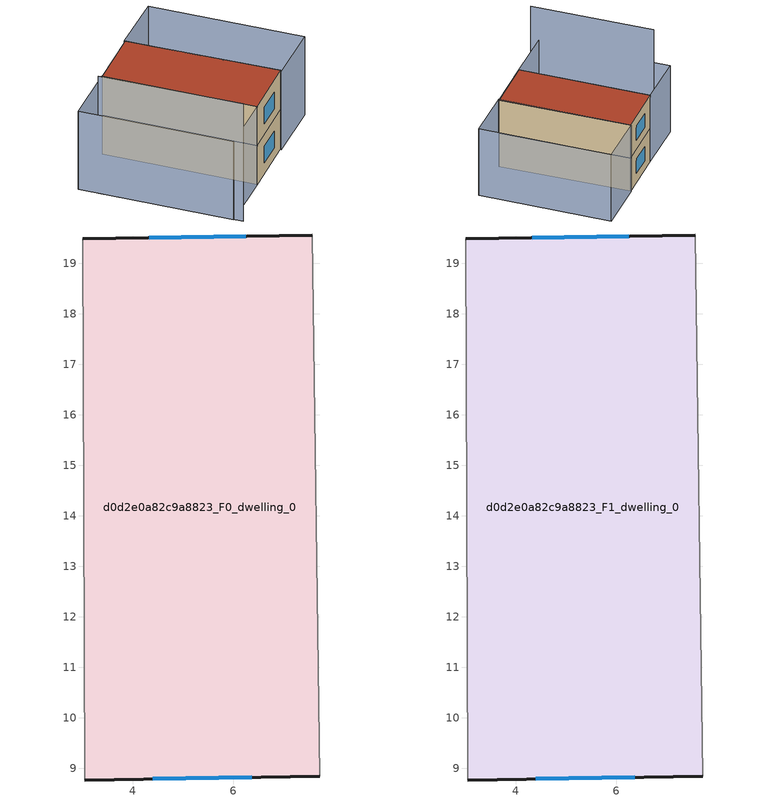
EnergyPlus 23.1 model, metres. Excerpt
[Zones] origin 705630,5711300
d0d2e0a82c9a8823_F0_dwelling_0
 floor ground (EU_floor_Construction): 7.56,19.56 7.71,8.84 3.06,8.77 3.02,19.49 z0
 wall outside (EU_wall_Construction): 7.56,19.56 3.02,19.49 / 3.06,8.77 7.71,8.84 z0:3
 wall adiabatic (EU_wall_Construction): 7.71,8.84 7.56,19.56 / 3.02,19.49 3.06,8.77 z0:3
 window (EU_Window_Construction): 6.24,19.54 4.33,19.51 / 4.4,8.79 6.36,8.82 z0.87:2.13
d0d2e0a82c9a8823_F1_dwelling_0
 floor to d0d2e0a82c9a8823_F0_dwelling_0 (EU_floor_Construction): 7.56,19.56 7.71,8.84 3.05,8.77 3.02,19.49 z3
 wall outside (EU_wall_Construction): 7.56,19.56 3.02,19.49 / 3.06,8.77 7.71,8.84 z3:6
 wall adiabatic (EU_wall_Construction): 7.71,8.84 7.56,19.56 / 3.02,19.49 3.06,8.77 z3:6
 window (EU_Window_Construction): 6.24,19.54 4.33,19.51 / 4.4,8.79 6.36,8.82 z3.87:5.13
 roof outside (EU_roof_Construction): 7.71,8.84 7.56,19.56 3.02,19.49 3.06,8.77 z6
shading: 12.06,19.62 12.08,8.79 / 12.08,8.79 7.58,8.78 / 7.58,8.78 7.56,19.61 / 7.56,19.61 12.06,19.62 / 12.08,8.79 12.05,19.62 / 3.02,19.5 3.05,8.77 / 3.05,8.77 -1.45,8.75 / -1.45,8.75 -1.49,19.48 / -1.49,19.48 3.02,19.5 z0:6; -1.48,18.1 -1.39,8.11 z0:9
[Building]
EU S2 Campaign: North Axis=0; Terrain=City; Solar Distribution=FullExterior
[Site:Location]
London: Latitude=51.5; Longitude=-0.5; Time Zone=0; Elevation=25
[SizingPeriod:WeatherFileDays]
AnnualSizingPeriod: Begin Month=1; Begin Day of Month=1; End Month=12; End Day of Month=31; Day of Week for Start Day=Monday; Use Weather File Daylight Saving Period=No; Use Weather File Rain and Snow Indicators=No
[MATERIAL]
EU_InternalMass_Material: Roughness=MediumRough; Thickness=0.1; Conductivity=1; Density=1800; Specific Heat=900; Thermal Absorptance=0.9; Solar Absorptance=0.7; Visible Absorptance=0.7
[MATERIAL:NOMASS] Roughness=MediumRough; Thermal Absorptance=0.9; Solar Absorptance=0.7; Visible Absorptance=0.7
Name | Thermal Resistance
EU_wall_NoMass | 0.724719
EU_roof_NoMass | 2.98947
EU_floor_NoMass | 2.39157
[WINDOWMATERIAL:SIMPLEGLAZINGSYSTEM]
EU_Window_SimpleGlazing: UFactor=2.63425; Solar Heat Gain Coefficient=0.76; Visible Transmittance=0.76
[CONSTRUCTION]
EU_wall_Construction: EU_wall_NoMass
EU_roof_Construction: EU_roof_NoMass
EU_floor_Construction: EU_floor_NoMass
EU_Window_Construction: EU_Window_SimpleGlazing
EU_InternalMass_Construction: EU_InternalMass_Material
[ZONE] Type=1; Multiplier=1; Ceiling Height=autocalculate; Floor Area=autocalculate; Part of Total Floor Area=Yes
Name | Volume
d0d2e0a82c9a8823_F0_dwelling_0 | 147.846
d0d2e0a82c9a8823_F1_dwelling_0 | 147.844
[INTERNALMASS] Construction=EU_InternalMass_Construction; Surface Area=49.2816
Name | Zone or ZoneList
d0d2e0a82c9a8823_F0_dwelling_0_EU_InternalMass | d0d2e0a82c9a8823_F0_dwelling_0
d0d2e0a82c9a8823_F1_dwelling_0_EU_InternalMass | d0d2e0a82c9a8823_F1_dwelling_0
[OTHEREQUIPMENT] Fuel Type=Electricity; Design Level Calculation Method=Watts/Area; Power per Zone Floor Area=1; Fraction Latent=0; Fraction Radiant=0; Fraction Lost=0; Carbon Dioxide Generation Rate=0; EndUse Subcategory=EU_Step8_InternalGains
Name | Zone or ZoneList or Space or SpaceList | Schedule
EU_Step8_InternalGain_d0d2e0a82c9a8823_F0_dwelling_0_f000 | d0d2e0a82c9a8823_F0_dwelling_0 | EU_Step8_GainSchedule_d0d2e0a82c9a8823_F0_dwelling_0_f000
EU_Step8_InternalGain_d0d2e0a82c9a8823_F1_dwelling_0_f000 | d0d2e0a82c9a8823_F1_dwelling_0 | EU_Step8_GainSchedule_d0d2e0a82c9a8823_F1_dwelling_0_f000
[ZONEVENTILATION:DESIGNFLOWRATE] Schedule=EU_AlwaysOn; Design Flow Rate Calculation Method=AirChanges/Hour; Air Changes per Hour=0.418135; Ventilation Type=Natural; Fan Pressure Rise=0; Fan Total Efficiency=1; Constant Term Coefficient=1; Temperature Term Coefficient=0; Velocity Term Coefficient=0; Velocity Squared Term Coefficient=0; Minimum Indoor Temperature=-100; Maximum Indoor Temperature=100; Delta Temperature=-100; Minimum Outdoor Temperature=-100; Maximum Outdoor Temperature=100; Maximum Wind Speed=40
Name | Zone or ZoneList or Space or SpaceList
EU_ConstantAir_d0d2e0a82c9a8823_F0_dwelling_0 | d0d2e0a82c9a8823_F0_dwelling_0
EU_ConstantAir_d0d2e0a82c9a8823_F1_dwelling_0 | d0d2e0a82c9a8823_F1_dwelling_0
[HVACTEMPLATE:THERMOSTAT] Constant Heating Setpoint=20; Constant Cooling Setpoint=50
EU_HeatOnly_d0d2e0a82c9a8823_F0_dwelling_0; EU_HeatOnly_d0d2e0a82c9a8823_F1_dwelling_0
[HVACTEMPLATE:ZONE:IDEALLOADSAIRSYSTEM] System Availability Schedule=EU_AlwaysOn; Maximum Heating Supply Air Temperature=50; Minimum Cooling Supply Air Temperature=13; Maximum Heating Supply Air Humidity Ratio=0.0156; Minimum Cooling Supply Air Humidity Ratio=0.0077; Heating Limit=NoLimit; Cooling Limit=NoLimit; Heating Availability Schedule=EU_AlwaysOn; Cooling Availability Schedule=EU_CoolingOff; Dehumidification Control Type=ConstantSensibleHeatRatio; Cooling Sensible Heat Ratio=0.7; Dehumidification Setpoint=60; Humidification Control Type=None; Humidification Setpoint=30; Outdoor Air Method=None; Outdoor Air Flow Rate per Person=0.00944; Outdoor Air Flow Rate per Zone Floor Area=0; Outdoor Air Flow Rate per Zone=0; Demand Controlled Ventilation Type=None; Outdoor Air Economizer Type=NoEconomizer; Heat Recovery Type=None; Sensible Heat Recovery Effectiveness=0.7; Latent Heat Recovery Effectiveness=0.65
Name | Template Thermostat
d0d2e0a82c9a8823_F0_dwelling_0 | EU_HeatOnly_d0d2e0a82c9a8823_F0_dwelling_0
d0d2e0a82c9a8823_F1_dwelling_0 | EU_HeatOnly_d0d2e0a82c9a8823_F1_dwelling_0
[SIZING:ZONE] Zone Cooling Design Supply Air Temperature Input Method=SupplyAirTemperature; Zone Cooling Design Supply Air Temperature=13; Zone Heating Design Supply Air Temperature Input Method=SupplyAirTemperature; Zone Heating Design Supply Air Temperature=50; Zone Cooling Design Supply Air Humidity Ratio=0.008; Zone Heating Design Supply Air Humidity Ratio=0.008; Cooling Design Air Flow Method=DesignDay; Cooling Design Air Flow Rate=0; Cooling Minimum Air Flow per Zone Floor Area=0.000762; Cooling Minimum Air Flow=0; Cooling Minimum Air Flow Fraction=0.2; Heating Design Air Flow Method=DesignDay; Heating Design Air Flow Rate=0; Heating Maximum Air Flow per Zone Floor Area=0.002032; Heating Maximum Air Flow=0.141576; Heating Maximum Air Flow Fraction=0.3; Account for Dedicated Outdoor Air System=No; Dedicated Outdoor Air System Control Strategy=NeutralSupplyAir; Dedicated Outdoor Air Low Setpoint Temperature for Design=autosize; Dedicated Outdoor Air High Setpoint Temperature for Design=autosize; Zone Load Sizing Method=Sensible Load Only No Latent Load; Zone Latent Cooling Design Supply Air Humidity Ratio Input Method=HumidityRatioDifference; Zone Cooling Design Supply Air Humidity Ratio Difference=0.005; Zone Latent Heating Design Supply Air Humidity Ratio Input Method=HumidityRatioDifference; Zone Humidification Design Supply Air Humidity Ratio Difference=0.005
d0d2e0a82c9a8823_F0_dwelling_0; d0d2e0a82c9a8823_F1_dwelling_0
[SCHEDULE:CONSTANT]
Name | Hourly Value
EU_AlwaysOn | 1
EU_CoolingOff | 0
[SCHEDULE:FILE] Column Number=1; Rows to Skip at Top=0; Number of Hours of Data=8760; Column Separator=Comma; Interpolate to Timestep=No; Minutes per Item=60; Adjust Schedule for Daylight Savings=Yes
Name | File
EU_Step8_GainSchedule_d0d2e0a82c9a8823_F0_dwelling_0_f000 | ../../schedules/d0d2e0a82c9a8823/d0d2e0a82c9a8823_F0_dwelling_0_f000_gain.csv
EU_Step8_GainSchedule_d0d2e0a82c9a8823_F1_dwelling_0_f000 | ../../schedules/d0d2e0a82c9a8823/d0d2e0a82c9a8823_F1_dwelling_0_f000_gain.csv
